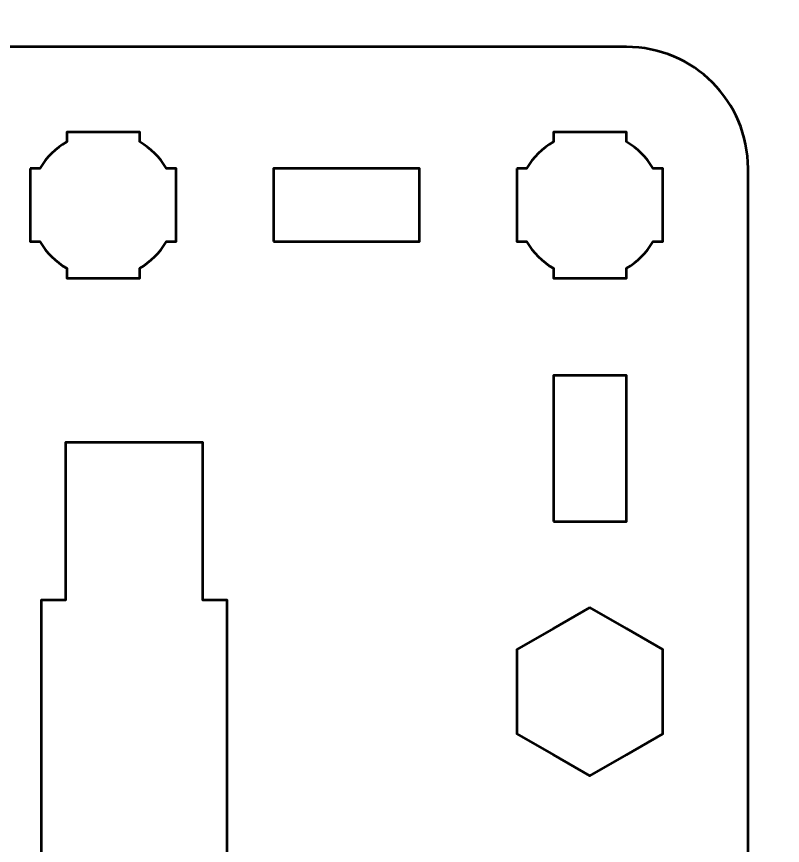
# Model space of a CAD drawing. Header units: centimetres. Extents: x -21 to 0, y -29.7 to 0.
# Drawn here: x -8.956 to -5.809, y -26.282 to -22.875 of the extents above; entities that cross this region are included whole.
import ezdxf

# ---------------------------------------------------------------- set-up
doc = ezdxf.new("R2010")
doc.units = ezdxf.units.CM
doc.header["$MEASUREMENT"] = 0
doc.layers.add('Layer 1', color=7, linetype='Continuous')

msp = doc.modelspace()

# ---------------------------------------------------------------- linework, layer by layer
at = {"layer": 'Layer 1', "lineweight": 53}
for points in [[(-7.9, -23.8), (-7.3, -23.8), (-7.3, -23.5), (-7.9, -23.5), (-7.9, -23.8)], [(-6.75, -24.95), (-6.45, -24.95), (-6.45, -24.35), (-6.75, -24.35), (-6.75, -24.95)]]:
    msp.add_lwpolyline(points, close=True, dxfattribs=at)
at = {"layer": 'Layer 1', "color": 1, "lineweight": 53}
msp.add_open_spline([(-21.00003, -29.19995), (-21.00003, -29.19995), (-21.00003, -8.29992), (-21.00003, -8.29992), (-21.00003, -8.29992), (-21.00003, -8.21709), (-20.93286, -8.14992), (-20.85003, -8.14992), (-20.85003, -8.14992), (-20.7672, -8.14992), (-20.70003, -8.08275), (-20.70003, -7.99992), (-20.70003, -7.99992), (-20.70003, -7.91709), (-20.7672, -7.84992), (-20.85003, -7.84992), (-20.85003, -7.84992), (-20.93286, -7.84992), (-21.00003, -7.78275), (-21.00003, -7.69992), (-21.00003, -7.69992), (-21.00003, -7.61709), (-20.93286, -7.54992), (-20.85003, -7.54992), (-20.85003, -7.54992), (-20.7672, -7.54992), (-20.70003, -7.48275), (-20.70003, -7.39992), (-20.70003, -7.39992), (-20.70003, -7.31709), (-20.7672, -7.24992), (-20.85003, -7.24992), (-20.85003, -7.24992), (-20.93286, -7.24992), (-21.00003, -7.18275), (-21.00003, -7.09992), (-21.00003, -7.09992), (-21.00003, -7.01709), (-20.93286, -6.94992), (-20.85003, -6.94992), (-20.85003, -6.94992), (-20.7672, -6.94992), (-20.70003, -6.88275), (-20.70003, -6.79992), (-20.70003, -6.79992), (-20.70003, -6.71709), (-20.7672, -6.64992), (-20.85003, -6.64992), (-20.85003, -6.64992), (-20.93286, -6.64992), (-21.00003, -6.58275), (-21.00003, -6.49992), (-21.00003, -6.49992), (-21.00003, -6.41709), (-20.93286, -6.34992), (-20.85003, -6.34992), (-20.85003, -6.34992), (-20.7672, -6.34992), (-20.70003, -6.28275), (-20.70003, -6.19992), (-20.70003, -6.19992), (-20.70003, -6.11709), (-20.7672, -6.04992), (-20.85003, -6.04992), (-20.85003, -6.04992), (-20.93286, -6.04992), (-21.00003, -5.98275), (-21.00003, -5.89992), (-21.00003, -5.89992), (-21.00003, -5.81709), (-20.93286, -5.74992), (-20.85003, -5.74992), (-20.85003, -5.74992), (-20.7672, -5.74992), (-20.70003, -5.68275), (-20.70003, -5.59992), (-20.70003, -5.59992), (-20.70003, -5.51709), (-20.7672, -5.44992), (-20.85003, -5.44992), (-20.85003, -5.44992), (-20.93286, -5.44992), (-21.00003, -5.38275), (-21.00003, -5.29992), (-21.00003, -5.29992), (-21.00003, -5.21709), (-20.93286, -5.14992), (-20.85003, -5.14992), (-20.85003, -5.14992), (-20.7672, -5.14992), (-20.70003, -5.08275), (-20.70003, -4.99992), (-20.70003, -4.99992), (-20.70003, -4.91709), (-20.7672, -4.84992), (-20.85003, -4.84992), (-20.85003, -4.84992), (-20.93286, -4.84992), (-21.00003, -4.78275), (-21.00003, -4.69992), (-21.00003, -4.69992), (-21.00003, -4.61709), (-20.93286, -4.54992), (-20.85003, -4.54992), (-20.85003, -4.54992), (-20.7672, -4.54992), (-20.70003, -4.48275), (-20.70003, -4.39992), (-20.70003, -4.39992), (-20.70003, -4.31709), (-20.7672, -4.24992), (-20.85003, -4.24992), (-20.85003, -4.24992), (-20.93286, -4.24992), (-21.00003, -4.18275), (-21.00003, -4.09992), (-21.00003, -4.09992), (-21.00003, -4.01709), (-20.93286, -3.94992), (-20.85003, -3.94992), (-20.85003, -3.94992), (-20.7672, -3.94992), (-20.70003, -3.88275), (-20.70003, -3.79992), (-20.70003, -3.79992), (-20.70003, -3.71709), (-20.7672, -3.64992), (-20.85003, -3.64992), (-20.85003, -3.64992), (-20.93286, -3.64992), (-21.00003, -3.58275), (-21.00003, -3.49992), (-21.00003, -3.49992), (-21.00003, -3.41709), (-20.93286, -3.34992), (-20.85003, -3.34992), (-20.85003, -3.34992), (-20.7672, -3.34992), (-20.70003, -3.28275), (-20.70003, -3.19992), (-20.70003, -3.19992), (-20.70003, -3.11709), (-20.7672, -3.04992), (-20.85003, -3.04992), (-20.85003, -3.04992), (-20.93286, -3.04992), (-21.00003, -2.98275), (-21.00003, -2.89992), (-21.00003, -2.89992), (-21.00003, -2.81709), (-20.93286, -2.74992), (-20.85003, -2.74992), (-20.85003, -2.74992), (-20.7672, -2.74992), (-20.70003, -2.68275), (-20.70003, -2.59992), (-20.70003, -2.59992), (-20.70003, -2.51709), (-20.7672, -2.44992), (-20.85003, -2.44992), (-20.85003, -2.44992), (-20.93286, -2.44992), (-21.00003, -2.38275), (-21.00003, -2.29992), (-21.00003, -2.29992), (-21.00003, -2.21709), (-20.93286, -2.14992), (-20.85003, -2.14992), (-20.85003, -2.14992), (-20.7672, -2.14992), (-20.70003, -2.08275), (-20.70003, -1.99992), (-20.70003, -1.99992), (-20.70003, -1.91709), (-20.7672, -1.84992), (-20.85003, -1.84992), (-20.85003, -1.84992), (-20.93286, -1.84992), (-21.00003, -1.78275), (-21.00003, -1.69992), (-21.00003, -1.69992), (-21.00003, -1.61709), (-20.93286, -1.54992), (-20.85003, -1.54992), (-20.85003, -1.54992), (-20.7672, -1.54992), (-20.70003, -1.48275), (-20.70003, -1.39992), (-20.70003, -1.39992), (-20.70003, -1.31709), (-20.7672, -1.24992), (-20.85003, -1.24992), (-20.85003, -1.24992), (-20.93286, -1.24992), (-21.00003, -1.18275), (-21.00003, -1.09992), (-21.00003, -1.09992), (-21.00003, -1.09992), (-21.00003, -0.49992), (-21.00003, -0.49992), (-21.00003, -0.49992), (-21.00003, -0.22295), (-20.77694, 0.00004), (-20.49994, 0.00004), (-20.49994, 0.00004), (-20.49994, 0.00004), (-0.50008, 0.00004), (-0.50008, 0.00004), (-0.50008, 0.00004), (-0.22294, 0.00004), (0.00002, -0.22295), (0.00002, -0.49992), (0.00002, -0.49992), (0.00002, -0.49992), (0.00002, -29.19995), (0.00002, -29.19995), (0.00002, -29.19995), (0.00002, -29.47695), (-0.22294, -29.70004), (-0.50008, -29.70004), (-0.50008, -29.70004), (-0.50008, -29.70004), (-20.49994, -29.70004), (-20.49994, -29.70004), (-20.49994, -29.70004), (-20.77694, -29.70004), (-21.00003, -29.47695), (-21.00003, -29.19995)], degree=3, knots=[0, 0, 0, 0, 0.0175439, 0.0175439, 0.0175439, 0.0175439, 0.0350877, 0.0350877, 0.0350877, 0.0350877, 0.0526316, 0.0526316, 0.0526316, 0.0526316, 0.0701754, 0.0701754, 0.0701754, 0.0701754, 0.0877193, 0.0877193, 0.0877193, 0.0877193, 0.1052632, 0.1052632, 0.1052632, 0.1052632, 0.122807, 0.122807, 0.122807, 0.122807, 0.1403509, 0.1403509, 0.1403509, 0.1403509, 0.1578947, 0.1578947, 0.1578947, 0.1578947, 0.1754386, 0.1754386, 0.1754386, 0.1754386, 0.1929825, 0.1929825, 0.1929825, 0.1929825, 0.2105263, 0.2105263, 0.2105263, 0.2105263, 0.2280702, 0.2280702, 0.2280702, 0.2280702, 0.245614, 0.245614, 0.245614, 0.245614, 0.2631579, 0.2631579, 0.2631579, 0.2631579, 0.2807018, 0.2807018, 0.2807018, 0.2807018, 0.2982456, 0.2982456, 0.2982456, 0.2982456, 0.3157895, 0.3157895, 0.3157895, 0.3157895, 0.3333333, 0.3333333, 0.3333333, 0.3333333, 0.3508772, 0.3508772, 0.3508772, 0.3508772, 0.3684211, 0.3684211, 0.3684211, 0.3684211, 0.3859649, 0.3859649, 0.3859649, 0.3859649, 0.4035088, 0.4035088, 0.4035088, 0.4035088, 0.4210526, 0.4210526, 0.4210526, 0.4210526, 0.4385965, 0.4385965, 0.4385965, 0.4385965, 0.4561404, 0.4561404, 0.4561404, 0.4561404, 0.4736842, 0.4736842, 0.4736842, 0.4736842, 0.4912281, 0.4912281, 0.4912281, 0.4912281, 0.5087719, 0.5087719, 0.5087719, 0.5087719, 0.5263158, 0.5263158, 0.5263158, 0.5263158, 0.5438596, 0.5438596, 0.5438596, 0.5438596, 0.5614035, 0.5614035, 0.5614035, 0.5614035, 0.5789474, 0.5789474, 0.5789474, 0.5789474, 0.5964912, 0.5964912, 0.5964912, 0.5964912, 0.6140351, 0.6140351, 0.6140351, 0.6140351, 0.6315789, 0.6315789, 0.6315789, 0.6315789, 0.6491228, 0.6491228, 0.6491228, 0.6491228, 0.6666667, 0.6666667, 0.6666667, 0.6666667, 0.6842105, 0.6842105, 0.6842105, 0.6842105, 0.7017544, 0.7017544, 0.7017544, 0.7017544, 0.7192982, 0.7192982, 0.7192982, 0.7192982, 0.7368421, 0.7368421, 0.7368421, 0.7368421, 0.754386, 0.754386, 0.754386, 0.754386, 0.7719298, 0.7719298, 0.7719298, 0.7719298, 0.7894737, 0.7894737, 0.7894737, 0.7894737, 0.8070175, 0.8070175, 0.8070175, 0.8070175, 0.8245614, 0.8245614, 0.8245614, 0.8245614, 0.8421053, 0.8421053, 0.8421053, 0.8421053, 0.8596491, 0.8596491, 0.8596491, 0.8596491, 0.877193, 0.877193, 0.877193, 0.877193, 0.8947368, 0.8947368, 0.8947368, 0.8947368, 0.9122807, 0.9122807, 0.9122807, 0.9122807, 0.9298246, 0.9298246, 0.9298246, 0.9298246, 0.9473684, 0.9473684, 0.9473684, 0.9473684, 0.9649123, 0.9649123, 0.9649123, 0.9649123, 0.9824561, 0.9824561, 0.9824561, 0.9824561, 1, 1, 1, 1], dxfattribs=at)
at = {"layer": 'Layer 1', "color": 3, "lineweight": 53}
msp.add_open_spline([(-11.25, -27.8), (-11.25, -27.8), (-11.25, -23.5), (-11.25, -23.5), (-11.25, -23.5), (-11.25, -23.22391), (-11.02609, -23), (-10.75, -23), (-10.75, -23), (-10.75, -23), (-6.45, -23), (-6.45, -23), (-6.45, -23), (-6.17391, -23), (-5.95, -23.22391), (-5.95, -23.5), (-5.95, -23.5), (-5.95, -23.5), (-5.95, -27.8), (-5.95, -27.8), (-5.95, -27.8), (-5.95, -28.07609), (-6.17391, -28.3), (-6.45, -28.3), (-6.45, -28.3), (-6.45, -28.3), (-8.092, -28.3), (-8.092, -28.3), (-8.092, -28.3), (-8.092, -28.3), (-8.092, -26.92699), (-8.092, -26.92699), (-8.092, -26.92699), (-8.092, -26.92699), (-7.838, -26.92699), (-7.838, -26.92699), (-7.838, -26.92699), (-7.838, -26.92699), (-7.838, -26.67299), (-7.838, -26.67299), (-7.838, -26.67299), (-7.838, -26.67299), (-8.092, -26.67299), (-8.092, -26.67299), (-8.092, -26.67299), (-8.092, -26.67299), (-8.092, -25.27299), (-8.092, -25.27299), (-8.092, -25.27299), (-8.092, -25.27299), (-8.192, -25.27302), (-8.192, -25.27302), (-8.192, -25.27302), (-8.192, -25.27302), (-8.192, -25.04998), (-8.192, -25.04998), (-8.192, -25.04998), (-8.192, -25.04998), (-8.192, -24.62501), (-8.192, -24.62501), (-8.192, -24.62501), (-8.192, -24.62501), (-8.754, -24.625), (-8.754, -24.625), (-8.754, -24.625), (-8.754, -24.625), (-8.754, -25.04998), (-8.754, -25.04998), (-8.754, -25.04998), (-8.754, -25.04998), (-8.754, -25.27302), (-8.754, -25.27302), (-8.754, -25.27302), (-8.754, -25.27302), (-8.854, -25.27299), (-8.854, -25.27299), (-8.854, -25.27299), (-8.854, -25.27299), (-8.854, -26.67299), (-8.854, -26.67299), (-8.854, -26.67299), (-8.854, -26.67299), (-9.362, -26.67299), (-9.362, -26.67299), (-9.362, -26.67299), (-9.362, -26.67299), (-9.362, -26.92699), (-9.362, -26.92699), (-9.362, -26.92699), (-9.362, -26.92699), (-9.108, -26.92699), (-9.108, -26.92699), (-9.108, -26.92699), (-9.108, -26.92699), (-9.108, -28.3), (-9.108, -28.3), (-9.108, -28.3), (-9.108, -28.3), (-9.569, -28.3), (-9.569, -28.3), (-9.569, -28.3), (-9.569, -28.21717), (-9.63617, -28.15), (-9.719, -28.15), (-9.719, -28.15), (-9.80183, -28.15), (-9.869, -28.21717), (-9.869, -28.3), (-9.869, -28.3), (-9.869, -28.3), (-10.75, -28.3), (-10.75, -28.3), (-10.75, -28.3), (-11.02609, -28.3), (-11.25, -28.07609), (-11.25, -27.8)], degree=3, knots=[0, 0, 0, 0, 0.0344828, 0.0344828, 0.0344828, 0.0344828, 0.0689655, 0.0689655, 0.0689655, 0.0689655, 0.1034483, 0.1034483, 0.1034483, 0.1034483, 0.137931, 0.137931, 0.137931, 0.137931, 0.1724138, 0.1724138, 0.1724138, 0.1724138, 0.2068966, 0.2068966, 0.2068966, 0.2068966, 0.2413793, 0.2413793, 0.2413793, 0.2413793, 0.2758621, 0.2758621, 0.2758621, 0.2758621, 0.3103448, 0.3103448, 0.3103448, 0.3103448, 0.3448276, 0.3448276, 0.3448276, 0.3448276, 0.3793103, 0.3793103, 0.3793103, 0.3793103, 0.4137931, 0.4137931, 0.4137931, 0.4137931, 0.4482759, 0.4482759, 0.4482759, 0.4482759, 0.4827586, 0.4827586, 0.4827586, 0.4827586, 0.5172414, 0.5172414, 0.5172414, 0.5172414, 0.5517241, 0.5517241, 0.5517241, 0.5517241, 0.5862069, 0.5862069, 0.5862069, 0.5862069, 0.6206897, 0.6206897, 0.6206897, 0.6206897, 0.6551724, 0.6551724, 0.6551724, 0.6551724, 0.6896552, 0.6896552, 0.6896552, 0.6896552, 0.7241379, 0.7241379, 0.7241379, 0.7241379, 0.7586207, 0.7586207, 0.7586207, 0.7586207, 0.7931034, 0.7931034, 0.7931034, 0.7931034, 0.8275862, 0.8275862, 0.8275862, 0.8275862, 0.862069, 0.862069, 0.862069, 0.862069, 0.8965517, 0.8965517, 0.8965517, 0.8965517, 0.9310345, 0.9310345, 0.9310345, 0.9310345, 0.9655172, 0.9655172, 0.9655172, 0.9655172, 1, 1, 1, 1], dxfattribs=at)
at = {"layer": 'Layer 1', "lineweight": 53}
for points, knots in [([(-8.9, -23.5), (-8.9, -23.5), (-8.85985, -23.5), (-8.85985, -23.5), (-8.85985, -23.5), (-8.8335, -23.45447), (-8.79553, -23.4165), (-8.75, -23.39015), (-8.75, -23.39015), (-8.75, -23.39015), (-8.75, -23.35), (-8.75, -23.35), (-8.75, -23.35), (-8.75, -23.35), (-8.6, -23.35), (-8.6, -23.35), (-8.6, -23.35), (-8.6, -23.35), (-8.45, -23.35), (-8.45, -23.35), (-8.45, -23.35), (-8.45, -23.35), (-8.45, -23.39015), (-8.45, -23.39015), (-8.45, -23.39015), (-8.40447, -23.4165), (-8.3665, -23.45447), (-8.34015, -23.5), (-8.34015, -23.5), (-8.34015, -23.5), (-8.3, -23.5), (-8.3, -23.5), (-8.3, -23.5), (-8.3, -23.5), (-8.3, -23.65), (-8.3, -23.65), (-8.3, -23.65), (-8.3, -23.65), (-8.3, -23.8), (-8.3, -23.8), (-8.3, -23.8), (-8.3, -23.8), (-8.34015, -23.8), (-8.34015, -23.8), (-8.34015, -23.8), (-8.3665, -23.84553), (-8.40447, -23.8835), (-8.45, -23.90985), (-8.45, -23.90985), (-8.45, -23.90985), (-8.45, -23.95), (-8.45, -23.95), (-8.45, -23.95), (-8.45, -23.95), (-8.6, -23.95), (-8.6, -23.95), (-8.6, -23.95), (-8.6, -23.95), (-8.75, -23.95), (-8.75, -23.95), (-8.75, -23.95), (-8.75, -23.95), (-8.75, -23.90985), (-8.75, -23.90985), (-8.75, -23.90985), (-8.79553, -23.8835), (-8.8335, -23.84553), (-8.85985, -23.8), (-8.85985, -23.8), (-8.85985, -23.8), (-8.9, -23.8), (-8.9, -23.8), (-8.9, -23.8), (-8.9, -23.8), (-8.9, -23.65), (-8.9, -23.65), (-8.9, -23.65), (-8.9, -23.65), (-8.9, -23.5), (-8.9, -23.5)], [0, 0, 0, 0, 0.05, 0.05, 0.05, 0.05, 0.1, 0.1, 0.1, 0.1, 0.15, 0.15, 0.15, 0.15, 0.2, 0.2, 0.2, 0.2, 0.25, 0.25, 0.25, 0.25, 0.3, 0.3, 0.3, 0.3, 0.35, 0.35, 0.35, 0.35, 0.4, 0.4, 0.4, 0.4, 0.45, 0.45, 0.45, 0.45, 0.5, 0.5, 0.5, 0.5, 0.55, 0.55, 0.55, 0.55, 0.6, 0.6, 0.6, 0.6, 0.65, 0.65, 0.65, 0.65, 0.7, 0.7, 0.7, 0.7, 0.75, 0.75, 0.75, 0.75, 0.8, 0.8, 0.8, 0.8, 0.85, 0.85, 0.85, 0.85, 0.9, 0.9, 0.9, 0.9, 0.95, 0.95, 0.95, 0.95, 1, 1, 1, 1]), ([(-6.9, -23.5), (-6.9, -23.5), (-6.85985, -23.5), (-6.85985, -23.5), (-6.85985, -23.5), (-6.8335, -23.45447), (-6.79553, -23.4165), (-6.75, -23.39015), (-6.75, -23.39015), (-6.75, -23.39015), (-6.75, -23.35), (-6.75, -23.35), (-6.75, -23.35), (-6.75, -23.35), (-6.6, -23.35), (-6.6, -23.35), (-6.6, -23.35), (-6.6, -23.35), (-6.45, -23.35), (-6.45, -23.35), (-6.45, -23.35), (-6.45, -23.35), (-6.45, -23.39015), (-6.45, -23.39015), (-6.45, -23.39015), (-6.40447, -23.4165), (-6.3665, -23.45447), (-6.34015, -23.5), (-6.34015, -23.5), (-6.34015, -23.5), (-6.3, -23.5), (-6.3, -23.5), (-6.3, -23.5), (-6.3, -23.5), (-6.3, -23.65), (-6.3, -23.65), (-6.3, -23.65), (-6.3, -23.65), (-6.3, -23.8), (-6.3, -23.8), (-6.3, -23.8), (-6.3, -23.8), (-6.34015, -23.8), (-6.34015, -23.8), (-6.34015, -23.8), (-6.3665, -23.84553), (-6.40447, -23.8835), (-6.45, -23.90985), (-6.45, -23.90985), (-6.45, -23.90985), (-6.45, -23.95), (-6.45, -23.95), (-6.45, -23.95), (-6.45, -23.95), (-6.6, -23.95), (-6.6, -23.95), (-6.6, -23.95), (-6.6, -23.95), (-6.75, -23.95), (-6.75, -23.95), (-6.75, -23.95), (-6.75, -23.95), (-6.75, -23.90985), (-6.75, -23.90985), (-6.75, -23.90985), (-6.79553, -23.8835), (-6.8335, -23.84553), (-6.85985, -23.8), (-6.85985, -23.8), (-6.85985, -23.8), (-6.9, -23.8), (-6.9, -23.8), (-6.9, -23.8), (-6.9, -23.8), (-6.9, -23.65), (-6.9, -23.65), (-6.9, -23.65), (-6.9, -23.65), (-6.9, -23.5), (-6.9, -23.5)], [0, 0, 0, 0, 0.05, 0.05, 0.05, 0.05, 0.1, 0.1, 0.1, 0.1, 0.15, 0.15, 0.15, 0.15, 0.2, 0.2, 0.2, 0.2, 0.25, 0.25, 0.25, 0.25, 0.3, 0.3, 0.3, 0.3, 0.35, 0.35, 0.35, 0.35, 0.4, 0.4, 0.4, 0.4, 0.45, 0.45, 0.45, 0.45, 0.5, 0.5, 0.5, 0.5, 0.55, 0.55, 0.55, 0.55, 0.6, 0.6, 0.6, 0.6, 0.65, 0.65, 0.65, 0.65, 0.7, 0.7, 0.7, 0.7, 0.75, 0.75, 0.75, 0.75, 0.8, 0.8, 0.8, 0.8, 0.85, 0.85, 0.85, 0.85, 0.9, 0.9, 0.9, 0.9, 0.95, 0.95, 0.95, 0.95, 1, 1, 1, 1]), ([(-6.6, -25.30359), (-6.6, -25.30359), (-6.45, -25.39019), (-6.45, -25.39019), (-6.45, -25.39019), (-6.45, -25.39019), (-6.3, -25.47679), (-6.3, -25.47679), (-6.3, -25.47679), (-6.3, -25.47679), (-6.3, -25.65), (-6.3, -25.65), (-6.3, -25.65), (-6.3, -25.65), (-6.3, -25.82321), (-6.3, -25.82321), (-6.3, -25.82321), (-6.3, -25.82321), (-6.45, -25.90981), (-6.45, -25.90981), (-6.45, -25.90981), (-6.45, -25.90981), (-6.6, -25.99641), (-6.6, -25.99641), (-6.6, -25.99641), (-6.6, -25.99641), (-6.75, -25.90981), (-6.75, -25.90981), (-6.75, -25.90981), (-6.75, -25.90981), (-6.9, -25.82321), (-6.9, -25.82321), (-6.9, -25.82321), (-6.9, -25.82321), (-6.9, -25.65), (-6.9, -25.65), (-6.9, -25.65), (-6.9, -25.65), (-6.9, -25.47679), (-6.9, -25.47679), (-6.9, -25.47679), (-6.9, -25.47679), (-6.75, -25.39019), (-6.75, -25.39019), (-6.75, -25.39019), (-6.75, -25.39019), (-6.6, -25.30359), (-6.6, -25.30359)], [0, 0, 0, 0, 0.0833333, 0.0833333, 0.0833333, 0.0833333, 0.1666667, 0.1666667, 0.1666667, 0.1666667, 0.25, 0.25, 0.25, 0.25, 0.3333333, 0.3333333, 0.3333333, 0.3333333, 0.4166667, 0.4166667, 0.4166667, 0.4166667, 0.5, 0.5, 0.5, 0.5, 0.5833333, 0.5833333, 0.5833333, 0.5833333, 0.6666667, 0.6666667, 0.6666667, 0.6666667, 0.75, 0.75, 0.75, 0.75, 0.8333333, 0.8333333, 0.8333333, 0.8333333, 0.9166667, 0.9166667, 0.9166667, 0.9166667, 1, 1, 1, 1])]:
    msp.add_open_spline(points, degree=3, knots=knots, dxfattribs=at)

doc.saveas('drawing.dxf')
